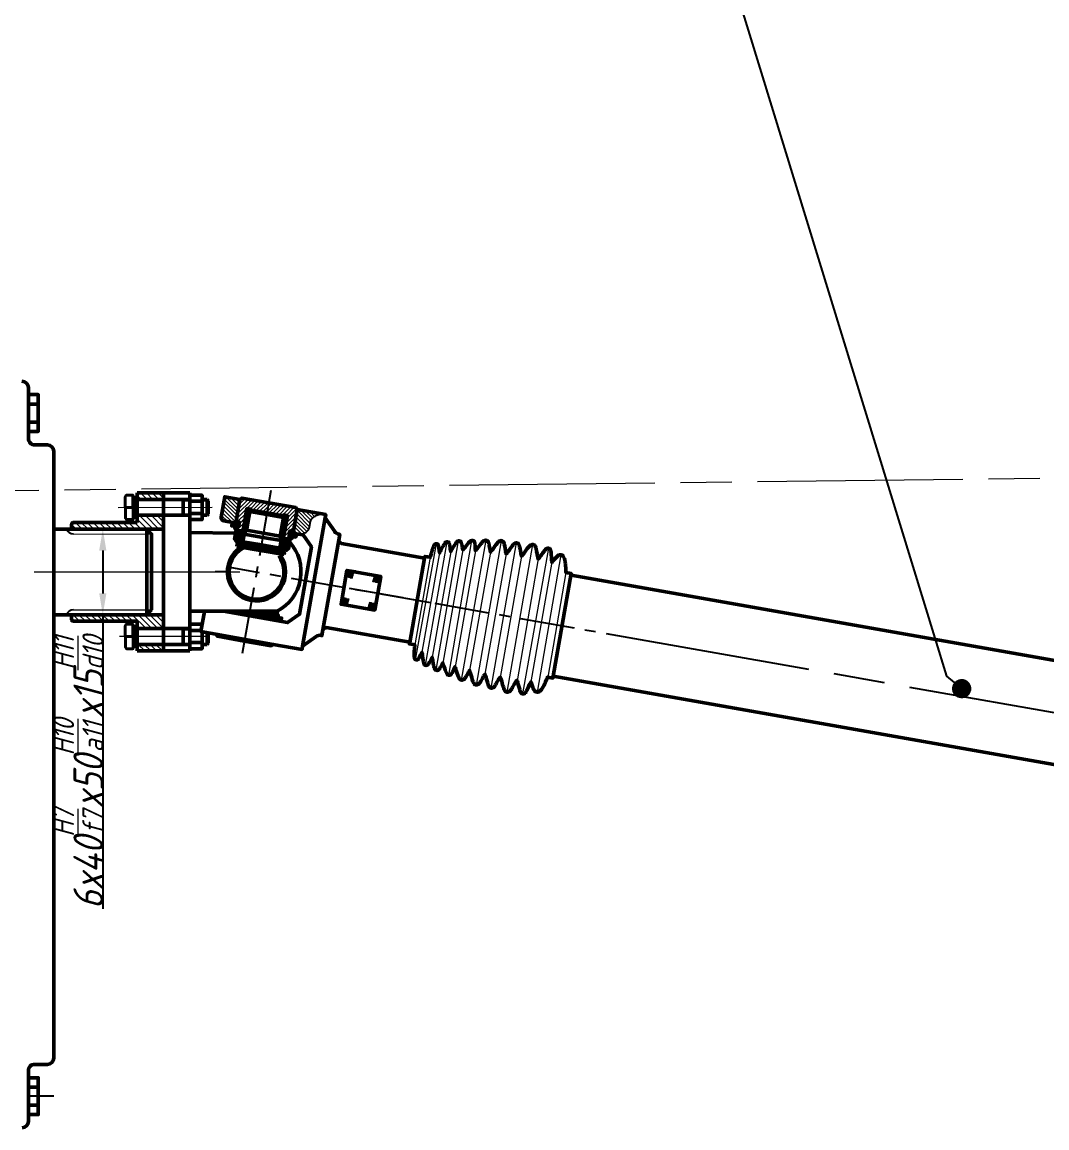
# Model space of a CAD drawing. Header units: millimetres. Extents: x 152 to 1341, y 163 to 1004.
# Drawn here: x 653 to 772.8, y 593.1 to 722.3 of the extents above; entities that cross this region are included whole.
import ezdxf

# ---------------------------------------------------------------- set-up
doc = ezdxf.new("R2010")
doc.units = ezdxf.units.MM
doc.linetypes.add('ACAD_ISO08W100', pattern=[36, 24, -3, 6, -3])
doc.layers.get('Defpoints').update_dxf_attribs({"lineweight": 35})
for name, color, linetype, lineweight in [('中心线', 1, 'ACAD_ISO08W100', 35), ('剖面线', 6, 'Continuous', 35), ('尺寸', 4, 'Continuous', 25), ('粗实线', 7, 'Continuous', 50), ('细实线', 7, 'Continuous', 20)]:
    doc.layers.add(name, color=color, linetype=linetype, lineweight=lineweight)
doc.layers.add('尺寸标注', color=4, linetype='Continuous')
doc.styles.get("Standard").update_dxf_attribs({"font": 'arial.ttf'})
doc.styles.add('工程字-35', font='gbeitc.shx', dxfattribs={"height": 3.5, "bigfont": 'gbcbig.shx'})
doc.dimstyles.new('ISO-25', dxfattribs={"dimtxt": 2.5, "dimasz": 2.5, "dimexe": 1.25, "dimexo": 0.625, "dimtad": 1, "dimtxsty": 'Standard', "dimcen": 2.5, "dimadec": 0, "dimazin": 0, "dimtfac": 1, "dimtmove": 0, "dimatfit": 3, "dimfxl": 1, "dimarcsym": 0})
pattern_1 = [(135, (-5.07996, 466.45077), (-0.2245064, -0.2245064), [])]
pattern_2 = [(45, (-5.07996, 466.45077), (-0.089802561, 0.089802561), [])]

# ---------------------------------------------------------------- blocks, each defined once
blk = doc.blocks.new('*D10')
at = {"layer": 'Defpoints', "color": 0, "transparency": 16777216}
for p in [(1172.6, 894.88), (336.93, 599.31), (1172.43, 598.81)]:
    blk.add_point(p, dxfattribs=at)
at = {"layer": '尺寸', "color": 0, "lineweight": -2, "transparency": 16777216}
for p, q in [((336.93, 599.93), (337.1, 896.63)), ((1172.43, 599.43), (1172.6, 896.13)), ((339.6, 895.38), (1170.1, 894.88))]:
    blk.add_line(p, q, dxfattribs=at)
at = {"layer": '尺寸', "color": 0, "transparency": 16777216}
for points in [[(339.6, 895.79), (339.6, 894.96), (337.1, 895.38)], [(1170.1, 895.3), (1170.1, 894.46), (1172.6, 894.88)]]:
    blk.add_solid(points, dxfattribs=at)
at = {"layer": '尺寸', "color": 0, "lineweight": 20, "transparency": 16777216, "insert": (754.85, 897), "char_height": 2.5, "attachment_point": 5, "rotation": 359.9657}
blk.add_mtext('{\\Fgbeitc,gbcbig|c134;4178}', dxfattribs=at)
blk = doc.blocks.new('*D9')
at = {"layer": 'Defpoints', "color": 0, "transparency": 16777216}
for p in [(658.8, 663.04), (658.8, 653.04), (662.47, 653.04)]:
    blk.add_point(p, dxfattribs=at)
at = {"layer": '尺寸标注', "color": 0, "lineweight": -2, "transparency": 16777216}
for p, q in [((659.42, 663.04), (663.72, 663.04)), ((662.47, 660.54), (662.47, 655.54)), ((659.42, 653.04), (663.72, 653.04)), ((662.47, 653.04), (662.47, 618.67))]:
    blk.add_line(p, q, dxfattribs=at)
at = {"layer": '尺寸标注', "color": 0, "transparency": 16777216}
for points in [[(662.05, 660.54), (662.89, 660.54), (662.47, 663.04)], [(662.05, 655.54), (662.89, 655.54), (662.47, 653.04)]]:
    blk.add_solid(points, dxfattribs=at)
at = {"layer": '尺寸标注', "color": 0, "lineweight": 20, "transparency": 16777216, "insert": (659.6, 634.6), "char_height": 3.5, "attachment_point": 5, "rotation": 90, "style": '工程字-35'}
blk.add_mtext('6x40{\\H0.7x;\\SH7/f7;}x50{\\H0.7x;\\SH10/a11;}x15{\\H0.7x;\\SH11/d10;}', dxfattribs=at)

msp = doc.modelspace()

# ---------------------------------------------------------------- hatches: boundary and pattern name
at = {"layer": '剖面线', "lineweight": 20}
h = msp.add_hatch(dxfattribs=at)
h.set_pattern_fill('ANSI31', color=256, scale=0.153894, angle=90)
h.set_pattern_definition([(135, (-114.8292, 622.5395), (-0.34550077, -0.34550077), [])])
h.paths.add_polyline_path([(666.493, 667.274), (669.57, 667.274), (669.57, 666.505), (666.493, 666.505)])
h.paths.add_polyline_path([(658.798, 663.517, -0.4142136), (659.106, 663.825), (666.493, 663.825), (666.493, 664.658), (669.57, 664.658), (669.57, 663.041), (658.798, 663.041)])
h.paths.add_polyline_path([(666.493, 652.273), (659.106, 652.273, -0.4142136), (658.798, 652.58), (658.798, 653.041), (667.153, 653.041), (669.57, 653.04), (669.57, 651.423), (666.493, 651.423)])
h.paths.add_polyline_path([(666.493, 649.576), (669.57, 649.576), (669.57, 648.807), (666.493, 648.807)])
h = msp.add_hatch(dxfattribs=at)
h.set_pattern_fill('ANSI31', color=256, scale=0.1, angle=90)
h.set_pattern_definition(pattern_1)
h.paths.add_polyline_path([(678.488, 666.514), (676.714, 666.823), (676.296, 664.461, 0.4100198), (676.625, 663.999), (677.607, 663.823), (677.607, 663.825), (678, 663.756)])
h = msp.add_hatch(dxfattribs=at)
h.set_pattern_fill('ANSI31', color=256, scale=0.1)
h.set_pattern_definition([(45, (-5.07996, 466.45077), (-0.2245064, 0.2245064), [])])
h.paths.add_polyline_path([(681.87, 666.117), (678.719, 666.675), (678.488, 666.514), (678.034, 663.951), (678.431, 663.882), (678.326, 663.289), (677.93, 663.359), (677.895, 663.162), (678.061, 662.932), (678.749, 662.81, 0.4019211), (678.863, 662.897), (678.95, 663.385), (678.95, 663.385), (679.281, 665.254), (679.316, 665.45), (679.808, 665.363), (679.791, 665.267), (681.66, 664.936), (681.661, 664.936)])
h.paths.add_polyline_path([(682.998, 665.919), (681.872, 666.117), (681.663, 664.936), (682.577, 664.774)])
h.paths.add_polyline_path([(684.963, 665.574), (682.998, 665.919), (682.577, 664.774), (683.534, 664.605), (683.551, 664.705), (684.044, 664.618), (684.009, 664.422), (683.991, 664.322), (683.992, 664.322), (683.914, 663.883)])
h.paths.add_polyline_path([(685.181, 665.333), (685.02, 665.564), (684.963, 665.574), (683.914, 663.883), (683.643, 662.352), (683.591, 662.06, 0.4123383), (683.677, 661.942), (684.362, 661.82), (684.593, 661.982), (684.628, 662.18), (684.236, 662.247), (684.303, 662.644), (684.301, 662.644), (684.336, 662.84), (684.732, 662.77)])
h = msp.add_hatch(dxfattribs=at)
h.set_pattern_fill('ANSI31', color=256, scale=0.1, angle=90)
h.set_pattern_definition(pattern_1)
h.paths.add_polyline_path([(685.181, 665.333), (684.732, 662.77), (684.732, 662.77), (684.701, 662.593), (684.724, 662.569), (685.09, 662.504), (685.089, 662.502), (685.472, 662.436), (686.652, 663.406), (686.663, 663.476), (686.693, 663.712), (686.711, 663.825), (686.733, 663.934), (686.763, 664.038), (686.807, 664.134), (686.859, 664.226), (686.924, 664.304), (686.998, 664.378), (687.081, 664.448), (687.173, 664.509), (687.273, 664.566), (687.378, 664.618), (687.486, 664.666), (687.713, 664.757), (687.949, 664.843)])
h.paths.add_polyline_path([(686.502, 662.953), (686.554, 663.045), (686.593, 663.145), (686.624, 663.25), (686.645, 663.363), (686.652, 663.406), (685.472, 662.436), (685.649, 662.405), (685.874, 662.504), (685.983, 662.552), (686.088, 662.609), (686.188, 662.666), (686.279, 662.727), (686.367, 662.796), (686.441, 662.871)])
h = msp.add_hatch(dxfattribs=at)
h.set_pattern_fill('ANSI31', color=256, scale=0.04)
h.set_pattern_definition(pattern_2)
h.paths.add_polyline_path([(678.396, 663.685), (678.148, 663.729), (678.146, 663.727), (677.607, 663.823), (677.538, 663.428), (678.326, 663.289)])
h = msp.add_hatch(dxfattribs=at)
h.set_pattern_fill('ANSI31', color=256, scale=0.04)
h.set_pattern_definition(pattern_2)
h.paths.add_polyline_path([(685.077, 662.504), (685.007, 662.114), (684.236, 662.247), (684.303, 662.644)])

# ---------------------------------------------------------------- linework, layer by layer
at = {"layer": '中心线', "lineweight": 20}
for p, q in [((235.016, 662.654), (1223.385, 674.333)), ((675.27, 665.572), (664.281, 665.528)), ((618.467, 658.042), (680.329, 658.042)), ((674.931, 650.497), (664.405, 650.497))]:
    msp.add_line(p, q, dxfattribs=at)
at = {"layer": '中心线', "lineweight": 25}
for points in [[(682.126, 667.568), (680.776, 659.92)], [(679.529, 665.52), (679.059, 662.849)], [(683.865, 664.753), (683.395, 662.086)], [(676.884, 658.042), (675.616, 658.042)], [(677.098, 658.635), (680.745, 657.99)], [(680.558, 658.67), (680.335, 657.419)], [(681.996, 657.768), (683.246, 657.55)], [(684.497, 657.327), (690.75, 656.225)], [(680.113, 656.168), (678.767, 648.52)], [(691.277, 656.141), (697.531, 655.038)], [(692.001, 656.007), (693.252, 655.785)], [(694.502, 655.563), (700.756, 654.46)], [(698.781, 654.816), (700.032, 654.594)], [(701.283, 654.376), (707.536, 653.273)], [(708.787, 653.051), (710.037, 652.833)], [(711.288, 652.611), (717.541, 651.508)], [(718.792, 651.286), (720.043, 651.068)], [(721.293, 650.846), (848.195, 628.47)], [(656.739, 596.795), (653.786, 596.795)]]:
    msp.add_lwpolyline(points, dxfattribs=at)
at = {"layer": '剖面线', "lineweight": 25}
for points in [[(653.896, 673.211), (653.9, 673.215)], [(676.712, 666.808), (676.71, 666.81)], [(676.523, 665.742), (676.522, 665.742)], [(678.361, 665.79), (678.36, 665.792)], [(679.285, 666.575), (679.285, 666.575)], [(680.429, 666.372), (680.431, 666.374)], [(681.192, 666.237), (681.194, 666.239)], [(681.752, 665.45), (681.755, 665.454)], [(681.851, 665.999), (681.849, 665.996)], [(681.956, 666.104), (681.955, 666.102)], [(682.718, 665.968), (682.719, 665.969)], [(683.864, 665.767), (683.865, 665.768)], [(684.627, 665.633), (684.628, 665.633)], [(678.078, 664.187), (678.076, 664.188)], [(678.265, 665.254), (678.265, 665.255)], [(680.157, 665.202), (680.157, 665.202)], [(680.54, 665.132), (680.542, 665.134)], [(680.92, 665.067), (680.919, 665.067)], [(682.449, 664.797), (682.449, 664.797)], [(683.212, 664.662), (683.212, 664.662)], [(685.077, 664.736), (685.077, 664.736)], [(685.172, 665.28), (685.173, 665.28)], [(677.546, 663.489), (677.549, 663.492)], [(678.248, 662.67), (678.052, 662.866)], [(678.104, 663.328), (678.104, 663.328)], [(678.146, 663.727), (678.148, 663.729)], [(678.296, 662.888), (678.298, 662.89)], [(678.396, 663.886), (678.398, 663.887)], [(678.653, 662.622), (678.405, 662.871)], [(678.888, 663.035), (678.889, 663.036)], [(679.085, 662.91), (679.072, 662.923), (678.902, 663.093)], [(678.984, 663.58), (678.985, 663.581)], [(679.298, 663.054), (679.22, 663.132)], [(683.748, 662.958), (683.751, 662.961)], [(683.843, 663.502), (683.847, 663.506)], [(683.939, 664.047), (683.944, 664.052)], [(684.885, 663.642), (684.885, 663.642)], [(678.287, 661.912), (678.113, 662.086), (677.939, 662.26)], [(678.34, 662.217), (678.165, 662.391), (677.995, 662.565)], [(678.052, 661.751), (678.109, 661.807)], [(678.318, 662.108), (678.074, 661.86)], [(678.418, 662.565), (678.148, 662.295)], [(678.165, 661.594), (678.34, 661.764)], [(678.588, 662.33), (678.34, 662.579)], [(678.379, 661.537), (678.566, 661.724)], [(678.723, 662.509), (678.549, 662.339)], [(678.675, 662.823), (678.675, 662.823)], [(678.963, 662.313), (678.775, 662.5)], [(678.98, 662.409), (678.788, 662.217)], [(678.91, 662.008), (678.788, 662.13)], [(679.011, 662.622), (678.815, 662.823)], [(678.906, 661.973), (678.815, 661.886)], [(683.238, 662.352), (683.408, 662.178), (683.887, 661.703)], [(683.608, 661.65), (683.251, 661.293)], [(683.451, 661.419), (683.303, 661.568)], [(683.451, 661.777), (683.36, 661.868)], [(683.817, 661.406), (683.573, 661.655)], [(683.652, 662.413), (683.654, 662.415)], [(683.913, 661.594), (683.743, 661.424)], [(684.327, 661.62), (684.074, 661.873)], [(684.296, 662.604), (684.297, 662.605)], [(684.366, 662.225), (684.366, 662.226)], [(684.501, 662.81), (684.503, 662.811)], [(678.374, 661.263), (678.618, 661.511)], [(683.421, 661.088), (683.246, 661.263)], [(683.325, 660.557), (683.604, 660.835)], [(683.421, 661.101), (683.395, 661.075)], [(683.403, 660.365), (683.517, 660.478)], [(684.009, 660.971), (683.835, 660.796), (683.66, 660.622)], [(684.122, 660.744), (683.992, 660.875), (683.817, 661.049)], [(684.083, 661.406), (683.839, 661.158)], [(684.218, 661.01), (684.044, 661.18), (683.874, 661.354)], [(683.891, 660.583), (683.952, 660.644)], [(719.405, 657.272), (719.407, 657.274)]]:
    msp.add_lwpolyline(points, dxfattribs=at)
at = {"layer": '尺寸', "lineweight": 25}
msp.add_lwpolyline([(761.985, 645.133), (761.116, 645.863), (699.89, 845.21), (692.647, 845.21)], dxfattribs=at)
at = {"layer": '尺寸', "lineweight": 0, "transparency": 33554559}
for points in [[(761.807, 644.876), (762.833, 644.403), (761.728, 644.6)], [(761.985, 645.133), (761.807, 644.876), (762.833, 644.403)], [(762.833, 644.403), (762.202, 645.33), (761.985, 645.133)], [(762.458, 645.468), (762.833, 644.403), (762.202, 645.33)], [(762.754, 645.528), (762.458, 645.468), (762.833, 644.403)], [(762.833, 644.403), (763.031, 645.528), (762.754, 645.528)], [(763.327, 645.429), (762.833, 644.403), (763.031, 645.528)], [(763.563, 645.271), (763.327, 645.429), (762.833, 644.403)], [(762.833, 644.403), (763.761, 645.054), (763.563, 645.271)], [(763.899, 644.797), (762.833, 644.403), (763.761, 645.054)], [(763.978, 644.501), (763.899, 644.797), (762.833, 644.403)], [(762.833, 644.403), (761.728, 644.6), (761.708, 644.304)], [(761.708, 644.304), (761.768, 644.028), (762.833, 644.403)], [(761.768, 644.028), (762.833, 644.403), (761.906, 643.752)], [(762.833, 644.403), (761.906, 643.752), (762.103, 643.534)], [(762.103, 643.534), (762.36, 643.377), (762.833, 644.403)], [(762.36, 643.377), (762.833, 644.403), (762.636, 643.298)], [(762.833, 644.403), (762.636, 643.298), (762.932, 643.278)], [(762.833, 644.403), (763.958, 644.205), (763.978, 644.501)], [(763.702, 643.673), (763.859, 643.929), (762.833, 644.403)], [(763.859, 643.929), (762.833, 644.403), (763.958, 644.205)], [(762.932, 643.278), (763.228, 643.337), (762.833, 644.403)], [(763.228, 643.337), (762.833, 644.403), (763.485, 643.475)], [(762.833, 644.403), (763.485, 643.475), (763.702, 643.673)]]:
    msp.add_solid(points, dxfattribs=at)
at = {"layer": '粗实线', "lineweight": 50}
for p, q in [((656.741, 672.155), (656.741, 665.099)), ((669.57, 667.274), (666.493, 667.274)), ((666.493, 667.274), (666.493, 663.825)), ((669.57, 648.807), (669.57, 667.274)), ((669.57, 667.274), (672.648, 667.274)), ((672.648, 667.274), (672.648, 652.307)), ((669.57, 666.505), (666.493, 666.505)), ((672.648, 666.505), (669.57, 666.505)), ((671.879, 666.505), (671.879, 664.658)), ((672.648, 666.505), (672.648, 664.658)), ((674.077, 666.505), (674.649, 666.505)), ((674.649, 666.505), (674.649, 664.658)), ((674.649, 666.505), (674.803, 666.351)), ((674.803, 666.351), (674.803, 664.812)), ((666.006, 664.284), (666.095, 664.284)), ((666.006, 664.284), (666.095, 664.284)), ((666.095, 664.284), (666.095, 664.391)), ((666.095, 664.284), (666.095, 664.391)), ((669.57, 664.658), (666.493, 664.658)), ((672.648, 664.658), (669.57, 664.658)), ((674.649, 664.658), (674.077, 664.658)), ((674.649, 664.658), (674.803, 664.812)), ((658.798, 663.517), (658.798, 663.041)), ((658.798, 663.041), (669.57, 663.041)), ((666.493, 663.825), (659.106, 663.825)), ((676.623, 663.999), (677.608, 663.826)), ((683.647, 660.077), (678.126, 661.018)), ((700.072, 659.668), (690.367, 661.379)), ((700.072, 659.668), (698.345, 649.817)), ((669.57, 653.04), (658.798, 653.041)), ((658.798, 653.041), (658.798, 652.58)), ((659.106, 652.273), (666.493, 652.273)), ((666.493, 652.273), (666.493, 648.807)), ((669.57, 651.423), (666.493, 651.423)), ((669.57, 651.423), (672.648, 651.423)), ((671.879, 651.423), (671.879, 649.576)), ((672.648, 652.307), (672.648, 648.807)), ((672.648, 651.423), (672.648, 649.576)), ((698.333, 649.819), (688.557, 651.532)), ((674.649, 650.943), (674.649, 649.576)), ((674.803, 650.915), (674.803, 649.73)), ((666.006, 649.202), (666.095, 649.202)), ((666.006, 649.202), (666.095, 649.202)), ((666.095, 649.202), (666.095, 649.309)), ((666.095, 649.202), (666.095, 649.309)), ((669.57, 649.576), (666.493, 649.576)), ((666.493, 648.807), (669.57, 648.807)), ((672.648, 649.576), (669.57, 649.576)), ((672.648, 648.807), (669.57, 648.807)), ((674.649, 649.576), (674.077, 649.576)), ((674.649, 649.576), (674.803, 649.73))]:
    msp.add_line(p, q, dxfattribs=at)
for points in [[(653.771, 679.576), (653.771, 674.453), (653.771, 679.204)], [(653.771, 678.759), (654.92, 678.759), (654.92, 674.453), (653.771, 674.453)], [(654.92, 678.759), (654.92, 677.642), (653.771, 677.642)], [(654.92, 674.453), (654.92, 675.562), (653.771, 675.562)], [(653.771, 674.453), (653.771, 673.636)], [(655.996, 672.892), (654.507, 672.892)], [(672.648, 665.581), (672.648, 667.01), (674.077, 667.01), (674.077, 664.152), (672.648, 664.152), (672.648, 667.01)], [(674.077, 667.01), (674.077, 666.297), (672.648, 666.297)], [(678.488, 666.514), (676.714, 666.823), (676.296, 664.461)], [(677.607, 663.825), (677.538, 663.428), (678.326, 663.289), (678.431, 663.882), (678.035, 663.951), (678, 663.755), (678.488, 666.514), (678.719, 666.675), (681.869, 666.117), (685.02, 665.564), (685.181, 665.333), (684.698, 662.574), (684.732, 662.77), (684.336, 662.84)], [(679.346, 663.315), (678.95, 663.385), (679.281, 665.254), (679.316, 665.45), (679.808, 665.363), (679.791, 665.267), (681.66, 664.936), (683.534, 664.605), (681.66, 664.936)], [(656.755, 665.099), (656.741, 665.099)], [(656.755, 665.099), (656.755, 650.986)], [(674.077, 664.868), (672.648, 664.868)], [(679.656, 665.089), (679.311, 663.119), (679.656, 665.089), (679.264, 665.158)], [(679.891, 665.25), (679.656, 665.089), (681.625, 664.74), (683.595, 664.391), (683.434, 664.622), (683.595, 664.391), (681.625, 664.74)], [(683.595, 664.391), (683.251, 662.422), (683.595, 664.391), (683.992, 664.322), (683.643, 662.352)], [(689.569, 662.766), (688.463, 664.348), (688.532, 664.74), (685.181, 665.333)], [(688.463, 664.348), (685.822, 649.379)], [(656.755, 663.041), (667.612, 663.041)], [(684.698, 662.574), (684.732, 662.77), (684.336, 662.84), (684.236, 662.247), (685.02, 662.112), (685.09, 662.504), (684.301, 662.644), (684.336, 662.84), (684.301, 662.644), (685.077, 662.504), (685.878, 662.365), (686.85, 660.975), (686.157, 657.036), (685.464, 653.096), (684.074, 652.124), (676.588, 653.445)], [(677.538, 663.428), (677.607, 663.825), (678.396, 663.685), (678.431, 663.882)], [(677.93, 663.359), (677.895, 663.162), (678.061, 662.932)], [(678.862, 662.892), (678.985, 663.581)], [(679.211, 663.136), (679.311, 663.119), (679.015, 663.171)], [(679.028, 662.661), (679.063, 662.857)], [(679.176, 662.936), (679.276, 662.918), (679.311, 663.119)], [(677.995, 662.565), (672.648, 662.644)], [(678.043, 662.831), (678.026, 662.735), (677.869, 661.846), (678.008, 662.635), (677.869, 661.846), (678.854, 661.675)], [(683.639, 661.441), (683.878, 661.398), (683.778, 660.805), (683.874, 660.788), (683.974, 660.77), (684.114, 661.559), (683.325, 661.698), (683.168, 660.814), (681.002, 661.193), (678.836, 661.576), (678.993, 662.461), (678.204, 662.6), (678.065, 661.816), (678.03, 661.615), (678.326, 661.563)], [(678.583, 662.33), (678.366, 662.369), (678.261, 661.781), (678.165, 661.799), (678.065, 661.816), (678.204, 662.6), (678.993, 662.461), (678.958, 662.265)], [(678.91, 662.579), (678.318, 662.683)], [(678.854, 661.677), (678.836, 661.576), (678.64, 661.611), (678.571, 661.219)], [(678.899, 661.865), (678.698, 661.9), (678.722, 662.036)], [(683.312, 662.208), (683.216, 662.226), (683.251, 662.422)], [(683.347, 662.404), (683.251, 662.422), (683.543, 662.369)], [(683.678, 662.552), (683.286, 662.618)], [(683.643, 660.626), (683.939, 660.574), (683.974, 660.77), (684.114, 661.559), (683.325, 661.698), (683.29, 661.502)], [(683.36, 661.894), (683.395, 662.09)], [(683.438, 661.781), (684.031, 661.677)], [(684.345, 661.72), (684.327, 661.624), (684.17, 660.735), (684.31, 661.524), (684.17, 660.735), (683.482, 660.857)], [(683.591, 662.06), (683.713, 662.749)], [(684.628, 662.178), (684.593, 661.982), (684.362, 661.82)], [(685.007, 662.112), (685.077, 662.504), (685.042, 662.308)], [(690.088, 662.435), (690.153, 662.422), (688.07, 650.608), (688.001, 650.617)], [(700.072, 659.668), (700.107, 659.864), (700.734, 659.755), (700.752, 659.82), (700.769, 659.877), (700.8, 659.999), (700.865, 660.234), (700.93, 660.457), (700.961, 660.561), (700.991, 660.657), (701.022, 660.753), (701.052, 660.84), (701.083, 660.923), (701.109, 660.997), (701.14, 661.067), (701.17, 661.128), (701.201, 661.184), (701.24, 661.241), (701.262, 661.267), (701.296, 661.293), (701.336, 661.319), (701.362, 661.333), (701.397, 661.341), (701.427, 661.346), (701.466, 661.346), (701.501, 661.337), (701.536, 661.324), (701.567, 661.311), (701.593, 661.293), (701.628, 661.254), (701.654, 661.215), (701.671, 661.18), (701.697, 661.115), (701.715, 661.041), (701.728, 660.967), (701.741, 660.888), (701.75, 660.801), (701.771, 660.618), (701.793, 660.431), (701.806, 660.343), (701.819, 660.265), (701.859, 660.33), (701.902, 660.409), (701.946, 660.487), (701.989, 660.574), (702.172, 660.936), (702.264, 661.106), (702.307, 661.189), (702.351, 661.263), (702.399, 661.328), (702.442, 661.394), (702.49, 661.45), (702.521, 661.476), (702.551, 661.503), (702.595, 661.524), (702.643, 661.546), (702.673, 661.555), (702.708, 661.555), (702.743, 661.555), (702.778, 661.55), (702.813, 661.537), (702.843, 661.52), (702.87, 661.503), (702.891, 661.481), (702.926, 661.441), (702.948, 661.407), (702.978, 661.333), (703.005, 661.258), (703.022, 661.184), (703.035, 661.102), (703.057, 660.927), (703.079, 660.744), (703.1, 660.566), (703.114, 660.483), (703.127, 660.409), (703.166, 660.47), (703.214, 660.539), (703.257, 660.618), (703.305, 660.701), (703.506, 661.049), (703.606, 661.219), (703.654, 661.298), (703.702, 661.372), (703.754, 661.441), (703.802, 661.507), (703.854, 661.564), (703.915, 661.616), (703.95, 661.638), (703.994, 661.659), (704.046, 661.672), (704.107, 661.681), (704.173, 661.668), (704.203, 661.655), (704.234, 661.642), (704.281, 661.603), (704.316, 661.564), (704.338, 661.524), (704.356, 661.489), (704.386, 661.415), (704.408, 661.341), (704.421, 661.258), (704.451, 661.089), (704.478, 660.919), (704.491, 660.836), (704.508, 660.757), (704.521, 660.688), (704.539, 660.627), (704.582, 660.666), (704.63, 660.718), (704.678, 660.775), (704.735, 660.84), (704.848, 660.984), (704.966, 661.136), (705.083, 661.289), (705.201, 661.433), (705.258, 661.498), (705.319, 661.555), (705.38, 661.611), (705.441, 661.655), (705.475, 661.677), (705.515, 661.694), (705.563, 661.712), (705.615, 661.72), (705.672, 661.72), (705.733, 661.703), (705.789, 661.677), (705.833, 661.638), (705.872, 661.594), (705.898, 661.55), (705.916, 661.507), (705.929, 661.468), (705.95, 661.38), (705.964, 661.289), (705.972, 661.193), (705.981, 661.097), (705.99, 660.888), (705.998, 660.692), (706.007, 660.6), (706.016, 660.518), (706.068, 660.579), (706.129, 660.648), (706.19, 660.727), (706.256, 660.814), (706.395, 660.997), (706.534, 661.189), (706.678, 661.367), (706.748, 661.446), (706.822, 661.524), (706.892, 661.594), (706.97, 661.651), (707.053, 661.703), (707.101, 661.72), (707.153, 661.733), (707.21, 661.742), (707.271, 661.738), (707.336, 661.72), (707.393, 661.69), (707.441, 661.651), (707.476, 661.611), (707.506, 661.568), (707.528, 661.524), (707.567, 661.437), (707.593, 661.341), (707.619, 661.241), (707.641, 661.136), (707.676, 660.923), (707.707, 660.709), (707.724, 660.609), (707.737, 660.513), (707.755, 660.431), (707.772, 660.361), (707.798, 660.387), (707.824, 660.417), (707.881, 660.483), (707.946, 660.561), (708.012, 660.648), (708.081, 660.744), (708.151, 660.844), (708.295, 661.054), (708.439, 661.254), (708.513, 661.346), (708.583, 661.433), (708.657, 661.511), (708.731, 661.581), (708.813, 661.642), (708.861, 661.668), (708.914, 661.686), (708.97, 661.699), (709.04, 661.703), (709.105, 661.686), (709.171, 661.659), (709.223, 661.616), (709.262, 661.572), (709.297, 661.524), (709.319, 661.481), (709.363, 661.38), (709.393, 661.276), (709.419, 661.163), (709.441, 661.041), (709.485, 660.792), (709.524, 660.548), (709.541, 660.431), (709.563, 660.326), (709.585, 660.234), (709.598, 660.195), (709.607, 660.16), (709.633, 660.186), (709.659, 660.213), (709.716, 660.274), (709.777, 660.352), (709.842, 660.439), (709.912, 660.531), (709.981, 660.631), (710.121, 660.836), (710.265, 661.032), (710.334, 661.119), (710.408, 661.206), (710.478, 661.28), (710.557, 661.346), (710.596, 661.376), (710.644, 661.402), (710.692, 661.424), (710.753, 661.437), (710.818, 661.441), (710.853, 661.437), (710.888, 661.424), (710.923, 661.411), (710.953, 661.394), (711.005, 661.354), (711.045, 661.311), (711.075, 661.267), (711.123, 661.171), (711.154, 661.075), (711.184, 660.967), (711.206, 660.853), (711.228, 660.736), (711.267, 660.492), (711.306, 660.256), (711.328, 660.147), (711.35, 660.047), (711.371, 659.964), (711.385, 659.925), (711.398, 659.899), (711.424, 659.921), (711.45, 659.947), (711.485, 659.982), (711.515, 660.021), (711.589, 660.104), (711.663, 660.204), (711.742, 660.308), (711.825, 660.422), (711.99, 660.648), (712.073, 660.762), (712.156, 660.866), (712.239, 660.967), (712.321, 661.054), (712.404, 661.132), (712.448, 661.167), (712.496, 661.197), (712.548, 661.224), (712.605, 661.245), (712.674, 661.258), (712.709, 661.258), (712.749, 661.254), (712.783, 661.245), (712.818, 661.232), (712.879, 661.197), (712.927, 661.154), (712.966, 661.11), (712.997, 661.062), (713.023, 661.014), (713.062, 660.914), (713.097, 660.805), (713.123, 660.688), (713.149, 660.566), (713.171, 660.435), (713.215, 660.178), (713.237, 660.047), (713.258, 659.925), (713.28, 659.812), (713.302, 659.711), (713.315, 659.668), (713.328, 659.624), (713.341, 659.589), (713.354, 659.559), (713.376, 659.581), (713.407, 659.611), (713.463, 659.677), (713.529, 659.755), (713.598, 659.847), (713.672, 659.947), (713.746, 660.051), (713.895, 660.261), (713.969, 660.365), (714.038, 660.461), (714.113, 660.553), (714.182, 660.631), (714.252, 660.705), (714.291, 660.736), (714.335, 660.766), (714.383, 660.792), (714.439, 660.81), (714.474, 660.818), (714.509, 660.818), (714.548, 660.818), (714.588, 660.81), (714.622, 660.797), (714.653, 660.779), (714.705, 660.736), (714.74, 660.692), (714.771, 660.648), (714.805, 660.557), (714.832, 660.465), (714.849, 660.365), (714.862, 660.261), (714.871, 660.147), (714.879, 660.03), (714.893, 659.79), (714.906, 659.555), (714.91, 659.441), (714.923, 659.341), (714.932, 659.245), (714.945, 659.167), (714.975, 659.197), (715.01, 659.232), (715.08, 659.315), (715.154, 659.402), (715.232, 659.498), (715.394, 659.69), (715.472, 659.781), (715.555, 659.864), (715.638, 659.934), (715.725, 659.99), (715.768, 660.012), (715.816, 660.03), (715.864, 660.043), (715.917, 660.051), (715.965, 660.051), (716.017, 660.047), (716.069, 660.034), (716.117, 660.017), (716.161, 659.99), (716.2, 659.96), (716.235, 659.929), (716.265, 659.894), (716.318, 659.82), (716.361, 659.738), (716.396, 659.65), (716.431, 659.555), (716.457, 659.454), (716.479, 659.35), (716.501, 659.232), (716.518, 659.114), (716.531, 658.988), (716.548, 658.857), (716.557, 658.722), (716.57, 658.578), (716.588, 658.286), (716.592, 658.134), (716.596, 658.06), (716.596, 658.016), (716.596, 657.973), (717.224, 657.859), (715.106, 645.845)], [(683.647, 660.077), (683.691, 660.313), (680.932, 660.801), (678.174, 661.289), (678.126, 661.018)], [(678.405, 661.45), (678.37, 661.254)], [(684.17, 660.735), (683.185, 660.91), (683.168, 660.814), (683.364, 660.779), (683.294, 660.382)], [(683.22, 661.11), (683.416, 661.075), (683.438, 661.197)], [(683.525, 660.548), (683.49, 660.347)], [(691.988, 658.038), (691.003, 658.212), (694.943, 657.519), (694.25, 653.58), (690.31, 654.273), (691.003, 658.212)], [(717.189, 657.663), (837.499, 636.449)], [(667.612, 653.044), (656.755, 653.044)], [(682.872, 653.445), (672.648, 653.445)], [(675.694, 650.756), (682.392, 649.579), (682.161, 649.414), (679.006, 649.972), (675.856, 650.525), (675.694, 650.756), (673.938, 651.07), (674.352, 653.432)], [(678.893, 653.445), (683.355, 652.656), (683.286, 652.264)], [(682.959, 652.726), (682.994, 652.922), (680.043, 653.445)], [(682.994, 652.922), (682.832, 653.153), (681.194, 653.445)], [(682.85, 653.253), (682.885, 653.449)], [(672.648, 650.5), (672.648, 651.929), (674.077, 651.929), (674.077, 651.864)], [(674.077, 651.045), (674.077, 649.071), (672.648, 649.071), (672.648, 651.929)], [(673.964, 651.216), (672.648, 651.216)], [(674.077, 651.929), (674.077, 651.864)], [(656.755, 650.986), (656.755, 638.738), (656.755, 601.246)], [(687.404, 650.486), (685.822, 649.379), (685.752, 648.982), (682.392, 649.579)], [(674.077, 649.787), (672.648, 649.787)], [(698.333, 649.819), (698.298, 649.623), (698.926, 649.51), (698.921, 649.445), (698.917, 649.379), (698.908, 649.257), (698.887, 649.013), (698.873, 648.787), (698.865, 648.678), (698.86, 648.573), (698.856, 648.473), (698.856, 648.381), (698.856, 648.294), (698.856, 648.211), (698.86, 648.137), (698.865, 648.072), (698.878, 648.007), (698.895, 647.941), (698.908, 647.906), (698.93, 647.871), (698.961, 647.832), (698.978, 647.815), (699.004, 647.793), (699.039, 647.776), (699.074, 647.767), (699.109, 647.758), (699.144, 647.758), (699.179, 647.763), (699.209, 647.771), (699.257, 647.797), (699.292, 647.824), (699.322, 647.85), (699.366, 647.906), (699.409, 647.963), (699.444, 648.033), (699.484, 648.102), (699.527, 648.181), (699.61, 648.346), (699.693, 648.512), (699.732, 648.591), (699.771, 648.66), (699.789, 648.582), (699.802, 648.499), (699.815, 648.407), (699.828, 648.312), (699.876, 647.911), (699.902, 647.715), (699.915, 647.627), (699.932, 647.54), (699.95, 647.462), (699.972, 647.388), (700.002, 647.314), (700.02, 647.279), (700.041, 647.244), (700.068, 647.209), (700.111, 647.174), (700.133, 647.157), (700.163, 647.144), (700.198, 647.131), (700.233, 647.126), (700.272, 647.126), (700.307, 647.131), (700.338, 647.139), (700.364, 647.148), (700.407, 647.174), (700.442, 647.2), (700.499, 647.257), (700.543, 647.318), (700.586, 647.388), (700.63, 647.458), (700.712, 647.614), (700.795, 647.78), (700.874, 647.937), (700.913, 648.011), (700.952, 648.081), (700.97, 648.007), (700.987, 647.924), (701.004, 647.837), (701.022, 647.741), (701.087, 647.344), (701.126, 647.152), (701.144, 647.061), (701.166, 646.974), (701.187, 646.891), (701.214, 646.817), (701.24, 646.743), (701.279, 646.673), (701.305, 646.638), (701.34, 646.608), (701.384, 646.573), (701.436, 646.547), (701.501, 646.534), (701.536, 646.534), (701.571, 646.542), (701.628, 646.56), (701.671, 646.586), (701.71, 646.612), (701.741, 646.643), (701.789, 646.699), (701.837, 646.765), (701.88, 646.834), (701.963, 646.983), (702.05, 647.135), (702.09, 647.209), (702.129, 647.279), (702.168, 647.34), (702.203, 647.388), (702.229, 647.335), (702.259, 647.274), (702.286, 647.2), (702.316, 647.122), (702.373, 646.948), (702.434, 646.765), (702.49, 646.582), (702.551, 646.407), (702.586, 646.324), (702.621, 646.25), (702.656, 646.181), (702.7, 646.111), (702.726, 646.08), (702.756, 646.05), (702.795, 646.019), (702.839, 645.993), (702.896, 645.976), (702.957, 645.967), (703.018, 645.976), (703.074, 645.993), (703.122, 646.024), (703.166, 646.054), (703.196, 646.089), (703.223, 646.124), (703.27, 646.198), (703.314, 646.277), (703.358, 646.364), (703.397, 646.455), (703.48, 646.647), (703.558, 646.83), (703.593, 646.913), (703.628, 646.987), (703.658, 646.913), (703.689, 646.826), (703.724, 646.73), (703.754, 646.625), (703.82, 646.403), (703.889, 646.181), (703.963, 645.963), (704.003, 645.863), (704.042, 645.767), (704.085, 645.675), (704.138, 645.597), (704.199, 645.518), (704.238, 645.483), (704.281, 645.453), (704.334, 645.427), (704.395, 645.409), (704.46, 645.405), (704.525, 645.414), (704.578, 645.436), (704.626, 645.462), (704.669, 645.492), (704.709, 645.523), (704.774, 645.592), (704.831, 645.671), (704.887, 645.758), (704.944, 645.849), (705.053, 646.037), (705.153, 646.229), (705.201, 646.32), (705.249, 646.399), (705.292, 646.473), (705.336, 646.529), (705.349, 646.499), (705.367, 646.464), (705.397, 646.381), (705.428, 646.285), (705.458, 646.181), (705.493, 646.067), (705.523, 645.945), (705.589, 645.706), (705.654, 645.466), (705.693, 645.353), (705.728, 645.248), (705.772, 645.148), (705.82, 645.056), (705.876, 644.974), (705.911, 644.934), (705.955, 644.895), (706.003, 644.865), (706.064, 644.838), (706.133, 644.83), (706.203, 644.838), (706.269, 644.856), (706.321, 644.886), (706.369, 644.917), (706.408, 644.952), (706.478, 645.03), (706.543, 645.122), (706.608, 645.218), (706.669, 645.322), (706.796, 645.54), (706.914, 645.758), (706.975, 645.863), (707.027, 645.954), (707.079, 646.033), (707.105, 646.063), (707.127, 646.094), (707.14, 646.063), (707.158, 646.028), (707.188, 645.95), (707.219, 645.854), (707.253, 645.754), (707.284, 645.64), (707.314, 645.523), (707.38, 645.283), (707.45, 645.052), (707.484, 644.943), (707.519, 644.838), (707.563, 644.743), (707.611, 644.655), (707.641, 644.612), (707.676, 644.573), (707.715, 644.538), (707.768, 644.503), (707.829, 644.477), (707.864, 644.468), (707.898, 644.468), (707.933, 644.468), (707.972, 644.472), (708.033, 644.494), (708.086, 644.52), (708.129, 644.551), (708.203, 644.625), (708.269, 644.708), (708.33, 644.795), (708.391, 644.895), (708.452, 644.995), (708.574, 645.213), (708.691, 645.422), (708.748, 645.518), (708.805, 645.605), (708.853, 645.675), (708.879, 645.706), (708.896, 645.727), (708.914, 645.697), (708.931, 645.662), (708.953, 645.619), (708.97, 645.575), (709.005, 645.47), (709.044, 645.353), (709.084, 645.222), (709.123, 645.091), (709.197, 644.821), (709.241, 644.686), (709.28, 644.56), (709.323, 644.438), (709.371, 644.324), (709.424, 644.224), (709.454, 644.176), (709.485, 644.128), (709.528, 644.089), (709.576, 644.045), (709.633, 644.015), (709.668, 644.002), (709.702, 643.993), (709.742, 643.989), (709.777, 643.989), (709.846, 644.002), (709.907, 644.024), (709.955, 644.054), (710.003, 644.085), (710.042, 644.124), (710.116, 644.202), (710.186, 644.294), (710.252, 644.394), (710.317, 644.503), (710.382, 644.616), (710.513, 644.847), (710.574, 644.956), (710.635, 645.065), (710.696, 645.165), (710.753, 645.252), (710.779, 645.292), (710.805, 645.322), (710.831, 645.353), (710.853, 645.374), (710.866, 645.348), (710.883, 645.313), (710.918, 645.231), (710.953, 645.13), (710.984, 645.022), (711.019, 644.904), (711.053, 644.782), (711.119, 644.533), (711.154, 644.411), (711.188, 644.294), (711.223, 644.185), (711.263, 644.085), (711.306, 643.993), (711.332, 643.95), (711.363, 643.91), (711.398, 643.867), (711.446, 643.828), (711.476, 643.81), (711.507, 643.797), (711.546, 643.788), (711.585, 643.784), (711.62, 643.784), (711.659, 643.788), (711.72, 643.81), (711.768, 643.841), (711.812, 643.871), (711.877, 643.945), (711.929, 644.024), (711.982, 644.111), (712.03, 644.202), (712.077, 644.307), (712.125, 644.411), (712.221, 644.634), (712.313, 644.852), (712.356, 644.952), (712.4, 645.048), (712.443, 645.13), (712.483, 645.2), (712.5, 645.161), (712.518, 645.117), (712.557, 645.017), (712.6, 644.908), (712.64, 644.791), (712.722, 644.555), (712.77, 644.446), (712.818, 644.342), (712.871, 644.246), (712.932, 644.163), (712.966, 644.128), (713.006, 644.093), (713.045, 644.063), (713.088, 644.041), (713.136, 644.019), (713.189, 644.006), (713.241, 644.002), (713.293, 644.002), (713.341, 644.011), (713.389, 644.024), (713.433, 644.041), (713.472, 644.063), (713.55, 644.115), (713.616, 644.18), (713.681, 644.25), (713.742, 644.324), (713.803, 644.411), (713.86, 644.503), (713.916, 644.603), (713.977, 644.712), (714.034, 644.825), (714.091, 644.943), (714.152, 645.065), (714.208, 645.196), (714.322, 645.462), (714.383, 645.601), (714.409, 645.671), (714.426, 645.714), (714.444, 645.758), (715.071, 645.649), (715.106, 645.845)], [(715.106, 645.845), (835.413, 624.63)], [(653.786, 594.643), (653.786, 599.765)], [(654.522, 600.502), (656.011, 600.502)], [(653.786, 594.643), (654.935, 594.643), (654.935, 598.948), (653.786, 598.948)], [(654.935, 598.948), (654.935, 597.831), (653.786, 597.831)], [(654.935, 594.643), (654.935, 595.751), (653.786, 595.751)], [(653.786, 593.825), (653.786, 594.643), (653.786, 594.198)]]:
    msp.add_lwpolyline(points, dxfattribs=at)
at = {"layer": '粗实线', "lineweight": 40}
for points in [[(665.996, 666.818), (666.007, 664.184), (665.987, 664.154), (665.221, 664.151), (665.112, 664.338), (665.102, 666.814), (665.209, 667.011), (665.976, 667.014), (665.996, 666.975), (665.996, 666.818), (666.085, 666.818), (666.086, 666.415)], [(665.996, 666.818), (666.007, 664.184), (665.987, 664.154), (665.221, 664.151), (665.112, 664.338), (665.102, 666.814), (665.209, 667.011), (665.976, 667.014), (665.996, 666.975), (665.996, 666.818), (666.085, 666.818), (666.086, 666.415)], [(666.493, 664.392), (666.094, 664.391), (666.087, 666.366), (666.085, 666.769), (666.488, 666.771)], [(666.493, 664.392), (666.094, 664.391), (666.087, 666.366), (666.085, 666.769), (666.493, 666.771)], [(666.001, 665.579), (665.107, 665.576)], [(666.001, 665.579), (665.107, 665.576)], [(666.491, 665.984), (666.09, 665.58)], [(666.491, 665.984), (666.09, 665.58)], [(666.493, 665.581), (666.091, 665.177)], [(666.493, 665.581), (666.091, 665.177)], [(665.996, 651.736), (666.007, 649.102), (665.987, 649.073), (665.221, 649.07), (665.112, 649.256), (665.102, 651.733), (665.209, 651.929), (665.976, 651.933), (665.996, 651.893), (665.996, 651.736), (666.085, 651.736), (666.086, 651.334)], [(665.996, 651.736), (666.007, 649.102), (665.987, 649.073), (665.221, 649.07), (665.112, 649.256), (665.102, 651.733), (665.209, 651.929), (665.976, 651.933), (665.996, 651.893), (665.996, 651.736), (666.085, 651.736), (666.086, 651.334)], [(666.493, 649.311), (666.094, 649.309), (666.087, 651.284), (666.085, 651.687), (666.488, 651.689)], [(666.493, 649.311), (666.094, 649.309), (666.087, 651.284), (666.085, 651.687), (666.493, 651.689)], [(666.001, 650.498), (665.107, 650.494)], [(666.001, 650.498), (665.107, 650.494)], [(666.491, 650.903), (666.09, 650.498)], [(666.491, 650.903), (666.09, 650.498)], [(666.493, 650.5), (666.091, 650.095)], [(666.493, 650.5), (666.091, 650.095)]]:
    msp.add_lwpolyline(points, dxfattribs=at)
at = {"layer": '粗实线', "lineweight": 50}
for points in [[(683.534, 664.605), (683.551, 664.705), (684.044, 664.618), (684.009, 664.422), (683.678, 662.552), (684.009, 664.422), (684.044, 664.618), (683.551, 664.705)], [(668.178, 653.616), (667.612, 653.044), (667.612, 658.042), (667.612, 663.041), (668.178, 662.468)], [(678.749, 662.81), (678.061, 662.932)], [(681.246, 662.574), (679.276, 662.918), (678.993, 662.461), (681.159, 662.082), (683.325, 661.698), (683.216, 662.226)], [(683.673, 661.942), (684.362, 661.82)]]:
    msp.add_lwpolyline(points, close=True, dxfattribs=at)
at = {"layer": '粗实线', "lineweight": 80}
for points in [[(691.356, 657.336), (691.408, 657.633), (691.112, 657.685)], [(691.461, 657.929), (691.408, 657.633), (691.705, 657.58)], [(694.415, 657.406), (694.363, 657.114), (694.067, 657.166)], [(694.311, 656.818), (694.363, 657.114), (694.659, 657.062)], [(690.942, 654.974), (690.89, 654.678), (690.594, 654.73)], [(690.838, 654.382), (690.89, 654.678), (691.182, 654.626)], [(693.792, 653.863), (693.84, 654.159), (693.548, 654.212)], [(693.892, 654.451), (693.84, 654.159), (694.136, 654.107)]]:
    msp.add_lwpolyline(points, dxfattribs=at)
at = {"layer": '粗实线', "lineweight": 50}
for centre, radius in [((678.626, 662.177), 0.159), ((678.626, 662.177), 0.0806), ((683.55, 661.309), 0.159), ((683.55, 661.309), 0.0806)]:
    msp.add_circle(centre, radius, dxfattribs=at)
for centre, radius, start, end in [((653.016, 679.565), 0.755, 0.80474, 89.19526), ((654.509, 673.63), 0.739, 179.53916, 269.83466), ((656, 672.151), 0.741, 0.36025, 90.26593), ((676.695, 664.397), 0.404, 170.89746, 259.66495), ((679.459, 665.123), 0.198, 350.04806, 169.87368), ((683.793, 664.357), 0.198, 350.00248, 170.00237), ((659.106, 663.517), 0.308, 90, 180), ((678.146, 662.81), 0.105, 83.91223, 168.38343), ((678.761, 662.913), 0.104, 263.61772, 348.69865), ((678.999, 663.068), 0.104, 81.44357, 166.51966), ((679.147, 663.35), 0.198, 170.00248, 350.00237), ((679.159, 662.839), 0.0979, 79.96896, 169.42134), ((678.3, 662.588), 0.0968, 79.69161, 172.62476), ((678.311, 661.468), 0.0961, 348.86833, 80.47283), ((678.541, 661.628), 0.1, 350.5169, 80.91967), ((678.925, 662.682), 0.105, 261.78551, 348.48287), ((683.482, 662.589), 0.199, 171.76766, 349.3077), ((683.291, 662.105), 0.105, 351.78551, 78.48287), ((683.456, 661.877), 0.0979, 169.96896, 259.42134), ((683.523, 662.268), 0.103, 352.99665, 78.76228), ((683.693, 662.044), 0.104, 171.34293, 258.92545), ((684.003, 661.584), 0.098, 350.0023, 80.00275), ((684.241, 661.736), 0.105, 351.52982, 76.31099), ((690.214, 663.231), 0.8, 215.00245, 260.00245), ((690.436, 661.771), 0.399, 170.00244, 260.00241), ((680.434, 658.05), 3.401, 123.16772, 34.01917), ((680.434, 658.05), 3.201, 119.93775, 36.01318), ((680.43, 658.053), 5.206, 297.81914, 41.82081), ((683.454, 660.769), 0.098, 80.0023, 170.00275), ((683.616, 660.538), 0.098, 80.0023, 170.00275), ((659.106, 652.58), 0.308, 180, 270), ((674.738, 653.369), 0.398, 168.25375, 170.00374), ((682.748, 653.274), 0.104, 263.42825, 348.5829), ((688.557, 651.134), 0.399, 80.00244, 170.00241), ((687.852, 649.839), 0.8, 80.00246, 125.00245), ((655.955, 601.302), 0.802, 273.99638, 356.00362), ((654.475, 599.813), 0.691, 86.07506, 183.92608), ((652.986, 593.88), 0.8, 273.91488, 356.79588)]:
    msp.add_arc(centre, radius, start, end, dxfattribs=at)
at = {"layer": '细实线', "lineweight": 20}
for p, q in [((671.879, 666.505), (671.879, 666.351)), ((671.879, 666.351), (672.648, 666.351)), ((674.077, 666.351), (674.803, 666.351)), ((671.879, 664.658), (671.873, 664.812)), ((671.873, 664.812), (672.648, 664.812)), ((674.077, 664.812), (674.803, 664.812)), ((659.029, 662.481), (668.178, 662.468)), ((700.198, 647.131), (702.708, 661.555)), ((701.436, 646.547), (704.046, 661.672)), ((702.896, 645.976), (705.615, 661.72)), ((704.395, 645.396), (707.271, 661.738)), ((706.133, 644.83), (709.073, 661.694)), ((699.022, 647.758), (701.466, 661.346)), ((701.819, 660.265), (699.771, 648.66)), ((703.127, 660.409), (700.952, 648.081)), ((704.539, 660.627), (702.203, 647.388)), ((706.016, 660.518), (703.643, 646.95)), ((707.772, 660.361), (705.336, 646.529)), ((707.846, 644.472), (710.818, 661.441)), ((709.742, 643.989), (712.709, 661.258)), ((711.565, 643.786), (714.605, 660.803)), ((700.734, 659.755), (698.926, 649.51)), ((709.607, 660.16), (707.127, 646.094)), ((711.398, 659.899), (708.896, 645.727)), ((713.354, 659.559), (710.883, 645.313)), ((714.945, 659.167), (712.483, 645.2)), ((713.267, 644.002), (716.017, 660.047)), ((716.596, 657.973), (714.475, 645.753)), ((659.029, 653.622), (668.16, 653.598)), ((671.879, 651.423), (671.879, 651.269)), ((671.879, 651.269), (672.648, 651.269)), ((671.879, 649.576), (671.873, 649.73)), ((671.873, 649.73), (672.648, 649.73)), ((674.077, 649.73), (674.803, 649.73))]:
    msp.add_line(p, q, dxfattribs=at)
at = {"layer": '细实线', "lineweight": 25}
msp.add_lwpolyline([(685.647, 662.404), (685.874, 662.504), (685.983, 662.552), (686.088, 662.609), (686.188, 662.666), (686.279, 662.727), (686.367, 662.796), (686.441, 662.871), (686.502, 662.953), (686.554, 663.045), (686.593, 663.145), (686.624, 663.25), (686.645, 663.363), (686.663, 663.476), (686.693, 663.712), (686.711, 663.825), (686.733, 663.934), (686.763, 664.038), (686.807, 664.134), (686.859, 664.226), (686.924, 664.304), (686.998, 664.378), (687.081, 664.448), (687.173, 664.509), (687.273, 664.566), (687.378, 664.618), (687.486, 664.666), (687.713, 664.757), (687.953, 664.845)], dxfattribs=at)
for centre, radius, start, end in [((659.029, 663.336), 0.856, 200.21336, 270.00002), ((659.027, 652.773), 0.849, 89.85142, 161.42226)]:
    msp.add_arc(centre, radius, start, end, dxfattribs=at)

# ---------------------------------------------------------------- dimensions: what is measured, and where the dimension line sits
at = {"layer": '尺寸', "lineweight": 20}
dim = msp.add_aligned_dim(p1=(336.926, 599.305), p2=(1172.426, 598.805), distance=296.073, text='{\\Fgbeitc,gbcbig|c134;4178}', dimstyle='ISO-25', dxfattribs=at)
dim.commit()
dim.dimension.update_dxf_attribs({"geometry": '*D10', "text_midpoint": (754.854, 897.003)})
at = {"layer": '尺寸标注', "lineweight": 20}
dim = msp.add_aligned_dim(p1=(658.798, 663.041), p2=(658.798, 653.041), distance=3.673, text='6x40{\\H0.7x;\\SH7/f7;}x50{\\H0.7x;\\SH10/a11;}x15{\\H0.7x;\\SH11/d10;}', dimstyle='ISO-25', override={"dimtxt": 2, "dimtxsty": '工程字-35'}, dxfattribs=at)
dim.commit()
dim.dimension.update_dxf_attribs({"geometry": '*D9', "text_midpoint": (659.6, 634.603)})

doc.saveas('drawing.dxf')
